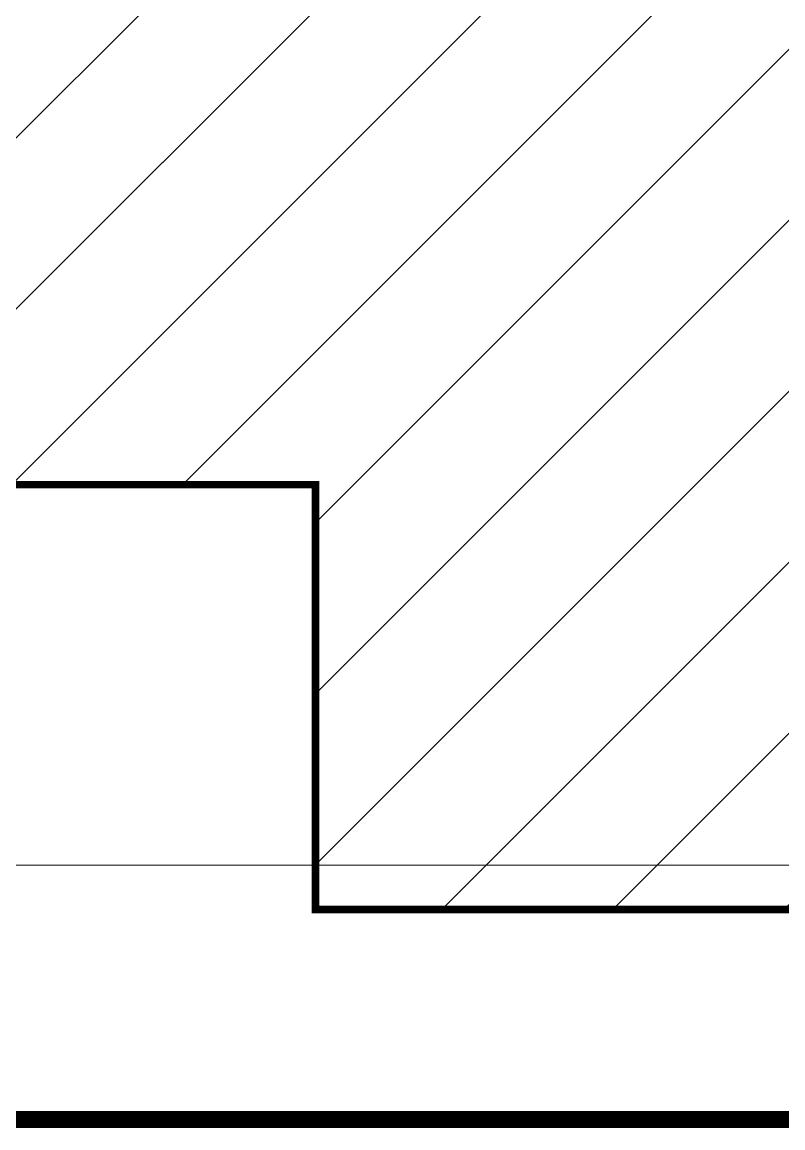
# Model space of a CAD drawing. Header units: millimetres. Extents: x 553474 to 556484, y 6145926 to 6146600.
# Drawn here: x 556137.03 to 556142.02, y 6146169.94 to 6146177.2 of the extents above; entities that cross this region are included whole.
import ezdxf

# ---------------------------------------------------------------- set-up
doc = ezdxf.new("R2010")
doc.units = ezdxf.units.MM
doc.layers.add('8', color=8, linetype='Continuous', lineweight=0)

msp = doc.modelspace()

# ---------------------------------------------------------------- hatches: boundary and pattern name
at = {"layer": '8', "linetype": 'Continuous', "lineweight": 5}
h = msp.add_hatch(dxfattribs=at)
h.set_pattern_fill('ANSI31', color=256, scale=0.25)
h.set_pattern_definition([(45, (2083.9095, 0), (-0.56126600757, 0.56126600757), [])])
h.paths.add_polyline_path([(556157.1282, 6146217.7555), (556138.9568, 6146217.7555), (556138.9568, 6146185.0692), (556133.6784, 6146185.0692), (556133.6784, 6146174.1595), (556138.9568, 6146174.1595), (556138.9568, 6146171.3724), (556157.1282, 6146171.3724)])

# ---------------------------------------------------------------- linework, layer by layer
at = {"layer": '8'}
msp.add_lwpolyline([(556131.5553, 6146290.4731), (556122.6741, 6146281.5918), (556093.1447, 6146281.5918), (556093.1447, 6146269.5918), (556063.4866, 6146269.5918), (556063.4866, 6146247.5912), (556100.1721, 6146247.5912), (556100.1721, 6146204.6513), (556129.8951, 6146204.6513), (556129.8951, 6146171.6625), (556161.9138, 6146171.6625), (556161.9138, 6146263.0875), (556131.5262, 6146290.4439)], dxfattribs=at)
at = {"layer": '8', "linetype": 'Continuous', "const_width": 0.05}
msp.add_lwpolyline([(556138.9568, 6146217.7555), (556157.1282, 6146217.7555), (556157.1282, 6146171.3724), (556138.9568, 6146171.3724), (556138.9568, 6146174.1595), (556133.6784, 6146174.1595), (556133.6784, 6146185.0692), (556138.9568, 6146185.0692), (556138.9568, 6146217.7555)], dxfattribs=at)
at = {"layer": '8', "const_width": 0.11}
msp.add_lwpolyline([(556202.9779, 6146169.9933), (556133.316, 6146169.9933)], dxfattribs=at)
at = {"layer": '8', "const_width": 0.11, "elevation": 9.796}
msp.add_lwpolyline([(556202.9863, 6146169.9933), (556133.3244, 6146169.9933)], dxfattribs=at)

doc.saveas('drawing.dxf')
